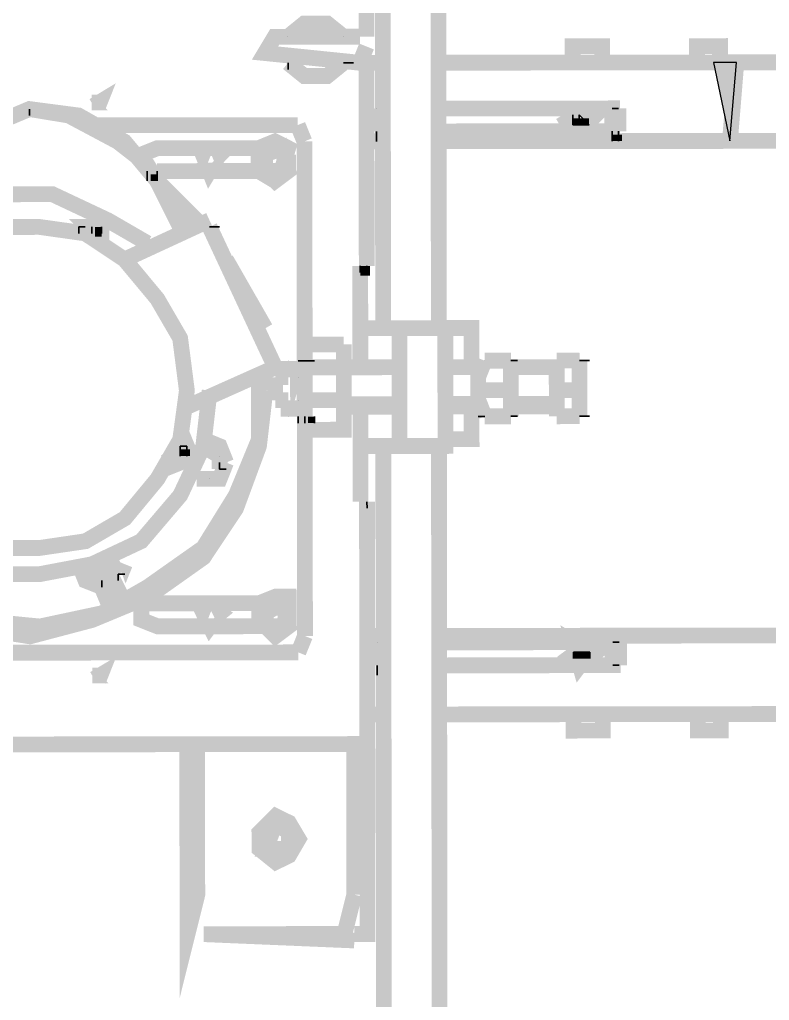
# Model space of a CAD drawing. Header units: feet. Extents: x -99009 to 3252343, y -11094690 to 9035152.
# Drawn here: x 2489543.1 to 2489858.3, y -1977747.6 to -1977335.6 of the extents above; entities that cross this region are included whole.
import ezdxf

# ---------------------------------------------------------------- set-up
doc = ezdxf.new("R2010")
doc.units = ezdxf.units.FT
doc.layers.add('1', color=1, linetype='Continuous')

# ---------------------------------------------------------------- blocks, each defined once
blk = doc.blocks.new('GRINDING MASTER')
at = {"linetype": 'ByBlock', "lineweight": -2, "transparency": 33554684}
for points in [[(1541826.81, -41143.1), (1541819.94, -41110.1), (1541830.94, -41110.1), (1541826.81, -41143.1)], [(1541760.74, -41136.23), (1541760.74, -41133.5), (1541764.88, -41133.5), (1541764.88, -41136.23), (1541760.74, -41136.23)], [(1541764.88, -41136.23), (1541764.88, -41133.5), (1541767.61, -41136.23), (1541764.88, -41136.23)], [(1541767.61, -41136.23), (1541764.88, -41133.5), (1541767.61, -41133.5), (1541767.61, -41136.23)], [(1541777.28, -41143.1), (1541777.28, -41140.37), (1541781.41, -41140.37), (1541781.41, -41143.1), (1541777.28, -41143.1)], [(1541583.29, -41159.63), (1541583.29, -41156.9), (1541586.02, -41156.9), (1541586.02, -41159.63), (1541583.29, -41159.63)], [(1541559.89, -41183.03), (1541559.89, -41178.9), (1541562.62, -41178.9), (1541562.62, -41183.03), (1541559.89, -41183.03)], [(1541671.35, -41199.57), (1541671.35, -41195.44), (1541675.49, -41195.44), (1541675.49, -41199.57), (1541671.35, -41199.57)], [(1541649.28, -41261.42), (1541649.28, -41258.69), (1541652.09, -41258.69), (1541652.09, -41261.42), (1541649.28, -41261.42)], [(1541595.61, -41275.23), (1541595.61, -41272.42), (1541599.75, -41272.42), (1541599.75, -41275.23), (1541595.61, -41275.23)], [(1541760.74, -41360.48), (1541760.74, -41357.75), (1541764.88, -41357.75), (1541764.88, -41360.48), (1541760.74, -41360.48)], [(1541764.88, -41360.48), (1541764.88, -41357.75), (1541767.61, -41357.75), (1541767.61, -41360.48), (1541764.88, -41360.48)]]:
    blk.add_hatch(color=256, dxfattribs=at).paths.add_polyline_path(points)
for points, const_width in [([(1541680.95, -41221.57), (1541680.95, -40653.33)], 6.63), ([(1541704.35, -41221.57), (1541704.35, -40657.47)], 6.63), ([(1541674.08, -41063.3), (1541674.08, -41099.11)], 6.63), ([(1541664.41, -41099.11), (1541657.55, -41093.57), (1541647.95, -41093.57), (1541641.09, -41099.11)], 6.63), ([(1541671.35, -41099.11), (1541635.55, -41099.11), (1541631.42, -41105.97), (1541671.35, -41110.1)], 6.63), ([(1541671.35, -41110.1), (1541674.08, -41103.24)], 6.63), ([(1541773.14, -41110.1), (1541773.14, -41103.24), (1541760.74, -41103.24), (1541760.74, -41110.1)], 6.63), ([(1541822.67, -41110.1), (1541822.67, -41103.24), (1541813, -41103.24), (1541813, -41110.1)], 6.63), ([(1541641.09, -41110.1), (1541647.95, -41115.64), (1541657.55, -41115.64), (1541664.41, -41110.1)], 6.63), ([(1541674.08, -41110.1), (1541680.95, -41110.1)], 6.63), ([(1541674.08, -41110.1), (1541674.08, -41195.44)], 6.63), ([(1541704.35, -41110.1), (1541852.94, -41110.1)], 6.63), ([(1541826.81, -41143.1), (1541829.54, -41110.1), (1541819.94, -41110.1)], 6.63), ([(1541562.62, -41129.37), (1541565.35, -41122.51), (1541558.49, -41126.64)], 3.28), ([(1541565.35, -41126.64), (1541558.49, -41126.64), (1541565.35, -41126.64)], 6.63), ([(1541447.02, -41165.17), (1541532.36, -41129.37), (1541553.03, -41132.1), (1541572.29, -41143.1), (1541586.02, -41159.63), (1541595.61, -41178.9)], 6.63), ([(1541591.56, -41169.23), (1541581.89, -41152.77), (1541569.48, -41143.1), (1541548.89, -41132.1), (1541532.36, -41129.37)], 6.63), ([(1541591.56, -41169.23), (1541581.89, -41152.77), (1541569.48, -41143.1), (1541548.89, -41132.1), (1541532.36, -41129.37)], 6.63), ([(1541680.95, -41129.37), (1541678.22, -41138.96)], 6.63), ([(1541678.22, -41138.96), (1541678.22, -41129.37)], 6.63), ([(1541704.35, -41129.37), (1541777.28, -41129.37)], 6.63), ([(1541760.74, -41129.37), (1541704.35, -41129.37)], 6.63), ([(1541763.47, -41129.37), (1541770.41, -41132.1), (1541763.47, -41138.96)], 6.63), ([(1541763.47, -41138.96), (1541777.28, -41138.96), (1541777.28, -41129.37), (1541763.47, -41129.37)], 6.63), ([(1541780.01, -41129.37), (1541780.01, -41138.96)], 6.63), ([(1541760.74, -41138.96), (1541756.61, -41132.1)], 6.63), ([(1541767.61, -41132.1), (1541763.47, -41138.96), (1541760.74, -41132.1), (1541767.61, -41132.1)], 6.63), ([(1541558.49, -41136.23), (1541645.15, -41136.23)], 6.63), ([(1541647.95, -41143.1), (1541645.15, -41136.23)], 6.63), ([(1541777.28, -41138.96), (1541704.35, -41138.96)], 6.63), ([(1541704.35, -41138.96), (1541760.74, -41138.96)], 6.63), ([(1541641.09, -41148.64), (1541641.09, -41155.5), (1541635.55, -41159.63), (1541628.69, -41155.5), (1541628.69, -41145.91), (1541635.55, -41143.1), (1541641.09, -41145.91)], 6.63), ([(1541638.28, -41155.5), (1541631.42, -41155.5), (1541631.42, -41148.64), (1541638.28, -41145.91), (1541641.09, -41155.5), (1541635.55, -41159.63), (1541628.69, -41152.77), (1541628.69, -41145.91), (1541635.55, -41143.1), (1541641.09, -41145.91), (1541638.28, -41155.5)], 6.63), ([(1541647.95, -41143.1), (1541647.95, -41228.43)], 6.63), ([(1541674.08, -41143.1), (1541680.95, -41143.1)], 6.63), ([(1541704.35, -41143.1), (1541909.33, -41143.1)], 6.63), ([(1541628.69, -41145.91), (1541586.02, -41145.91), (1541579.16, -41148.64)], 6.63), ([(1541608.02, -41155.5), (1541614.88, -41148.64), (1541608.02, -41145.91), (1541605.29, -41152.77)], 3.28), ([(1541612.15, -41148.64), (1541608.02, -41155.5), (1541605.29, -41148.64), (1541612.15, -41148.64)], 6.63), ([(1541586.02, -41155.5), (1541628.69, -41155.5)], 6.63), ([(1541586.02, -41159.63), (1541605.29, -41178.9)], 6.63), ([(1541608.02, -41247.7), (1541605.29, -41271.1), (1541595.61, -41291.69), (1541579.16, -41310.95), (1541558.49, -41320.63), (1541536.49, -41324.76), (1541515.82, -41324.76), (1541492.5, -41317.82), (1541473.23, -41304.09), (1541459.43, -41287.55), (1541453.97, -41264.23), (1541449.83, -41244.97), (1541453.97, -41221.57), (1541463.56, -41202.3), (1541480.1, -41181.63), (1541499.36, -41172.04), (1541519.95, -41165.17), (1541542.03, -41165.17), (1541565.35, -41176.17), (1541581.89, -41185.76)], 6.63), ([(1541605.29, -41178.9), (1541588.75, -41165.17)], 6.63), ([(1541608.02, -41176.17), (1541572.29, -41192.63)], 6.63), ([(1541598.42, -41247.7), (1541595.61, -41268.29), (1541586.02, -41284.82), (1541572.29, -41301.36), (1541555.76, -41310.95), (1541536.49, -41313.76), (1541513.09, -41313.76), (1541496.55, -41308.22), (1541480.1, -41294.5), (1541466.29, -41277.96), (1541459.43, -41254.56), (1541459.43, -41235.29), (1541466.29, -41214.7), (1541480.1, -41198.17), (1541496.55, -41185.76), (1541513.09, -41178.9), (1541536.49, -41178.9), (1541555.76, -41181.63), (1541572.29, -41192.63), (1541586.02, -41209.16), (1541595.61, -41225.7), (1541598.42, -41247.7)], 6.63), ([(1541548.89, -41178.9), (1541555.76, -41178.9), (1541562.62, -41178.9), (1541562.62, -41185.76), (1541562.62, -41178.9), (1541555.76, -41178.9), (1541548.89, -41178.9)], 6.63), ([(1541553.03, -41178.9), (1541558.49, -41178.9), (1541562.62, -41185.76)], 6.63), ([(1541608.02, -41178.9), (1541635.55, -41238.02), (1541598.42, -41254.56)], 6.63), ([(1541614.88, -41192.63), (1541631.42, -41221.57)], 6.63), ([(1541671.35, -41195.44), (1541671.35, -41238.02)], 6.63), ([(1541707.08, -41221.57), (1541687.81, -41221.57), (1541671.35, -41221.57)], 6.63), ([(1541707.08, -41221.57), (1541707.08, -41271.1), (1541687.81, -41271.1), (1541671.35, -41271.1)], 6.63), ([(1541687.81, -41221.57), (1541687.81, -41271.1)], 6.63), ([(1541707.08, -41221.57), (1541718.08, -41221.57), (1541718.08, -41238.02)], 6.63), ([(1541631.42, -41247.7), (1541628.69, -41271.1), (1541619.01, -41297.23), (1541605.29, -41317.82), (1541581.89, -41334.35), (1541558.49, -41344.03), (1541532.36, -41350.89), (1541506.23, -41346.76), (1541480.1, -41337.08), (1541459.43, -41320.63), (1541442.97, -41301.36), (1541430.57, -41277.96), (1541426.43, -41251.83), (1541430.57, -41225.7)], 6.63), ([(1541664.41, -41228.43), (1541664.41, -41238.02), (1541647.95, -41238.02), (1541647.95, -41251.83), (1541664.41, -41251.83), (1541664.41, -41264.23), (1541647.95, -41264.23)], 6.63), ([(1541647.95, -41238.02), (1541647.95, -41228.43)], 6.63), ([(1541647.95, -41228.43), (1541664.41, -41228.43)], 6.63), ([(1541641.09, -41235.29), (1541641.09, -41242.16)], 6.63), ([(1541645.15, -41242.16), (1541645.15, -41235.29)], 6.63), ([(1541645.15, -41258.69), (1541645.15, -41235.29), (1541645.15, -41258.69)], 6.63), ([(1541647.95, -41235.29), (1541647.95, -41258.69)], 6.63), ([(1541687.81, -41238.02), (1541664.41, -41238.02)], 6.63), ([(1541664.41, -41238.02), (1541664.41, -41251.83)], 6.63), ([(1541720.88, -41238.02), (1541707.08, -41238.02)], 6.63), ([(1541720.88, -41242.16), (1541720.88, -41235.29)], 6.63), ([(1541723.61, -41258.69), (1541720.88, -41251.83), (1541720.88, -41242.16), (1541723.61, -41235.29)], 6.63), ([(1541734.61, -41235.29), (1541723.61, -41235.29)], 6.63), ([(1541734.61, -41235.29), (1541734.61, -41242.16), (1541734.61, -41247.7)], 6.63), ([(1541734.61, -41258.69), (1541734.61, -41251.83), (1541734.61, -41242.16), (1541734.61, -41235.29)], 6.63), ([(1541753.88, -41238.02), (1541734.61, -41238.02)], 6.63), ([(1541753.88, -41258.69), (1541753.88, -41247.7), (1541753.88, -41235.29)], 6.63), ([(1541753.88, -41235.29), (1541763.47, -41235.29)], 6.63), ([(1541763.47, -41235.29), (1541763.47, -41242.16), (1541763.47, -41251.83), (1541763.47, -41258.69)], 6.63), ([(1541763.47, -41258.69), (1541763.47, -41251.83), (1541763.47, -41242.16), (1541763.47, -41235.29)], 6.63), ([(1541430.57, -41251.83), (1541433.3, -41277.96), (1541447.02, -41301.36), (1541463.56, -41320.63), (1541486.96, -41337.08), (1541508.96, -41344.03), (1541536.49, -41346.76), (1541562.62, -41341.22), (1541581.89, -41330.22), (1541605.29, -41313.76), (1541619.01, -41291.69), (1541628.69, -41268.29), (1541628.69, -41242.16)], 6.63), ([(1541631.42, -41242.16), (1541631.42, -41247.7)], 6.63), ([(1541635.55, -41251.83), (1541635.55, -41242.16)], 6.63), ([(1541641.09, -41242.16), (1541635.55, -41242.16)], 6.63), ([(1541664.41, -41238.02), (1541687.81, -41238.02)], 3.28), ([(1541707.08, -41238.02), (1541720.88, -41238.02)], 3.28), ([(1541720.88, -41258.69), (1541720.88, -41251.83), (1541720.88, -41242.16)], 6.63), ([(1541734.61, -41238.02), (1541753.88, -41238.02)], 3.28), ([(1541734.61, -41247.7), (1541723.61, -41247.7)], 6.63), ([(1541734.61, -41247.7), (1541734.61, -41258.69)], 6.63), ([(1541753.88, -41247.7), (1541763.47, -41247.7)], 6.63), ([(1541635.55, -41251.83), (1541641.09, -41251.83)], 6.63), ([(1541641.09, -41251.83), (1541641.09, -41258.69)], 6.63), ([(1541645.15, -41258.69), (1541645.15, -41251.83)], 6.63), ([(1541647.95, -41264.23), (1541647.95, -41251.83)], 6.63), ([(1541664.41, -41254.56), (1541687.81, -41254.56)], 6.63), ([(1541664.41, -41251.83), (1541687.81, -41251.83)], 3.28), ([(1541671.35, -41254.56), (1541671.35, -41294.5)], 6.63), ([(1541718.08, -41254.56), (1541718.08, -41268.29), (1541707.08, -41268.29)], 6.63), ([(1541707.08, -41254.56), (1541720.88, -41254.56)], 6.63), ([(1541707.08, -41251.83), (1541720.88, -41251.83)], 3.28), ([(1541734.61, -41254.56), (1541753.88, -41254.56)], 6.63), ([(1541734.61, -41251.83), (1541753.88, -41251.83)], 3.28), ([(1541734.61, -41258.69), (1541723.61, -41258.69)], 6.63), ([(1541753.88, -41258.69), (1541763.47, -41258.69)], 6.63), ([(1541598.42, -41271.1), (1541595.61, -41264.23), (1541598.42, -41271.1), (1541595.61, -41277.96), (1541588.75, -41280.69), (1541595.61, -41277.96), (1541598.42, -41271.1)], 6.63), ([(1541647.95, -41264.23), (1541647.95, -41350.89)], 6.63), ([(1541595.61, -41268.29), (1541595.61, -41275.23), (1541588.75, -41277.96)], 6.63), ([(1541614.88, -41277.96), (1541612.15, -41271.1), (1541605.29, -41268.29)], 6.63), ([(1541605.29, -41268.29), (1541612.15, -41271.1), (1541614.88, -41277.96)], 6.63), ([(1541612.15, -41275.23), (1541605.29, -41271.1)], 6.63), ([(1541605.29, -41271.1), (1541612.15, -41275.23)], 6.63), ([(1541680.95, -41627.4), (1541680.95, -41271.1)], 6.63), ([(1541704.35, -41627.4), (1541704.35, -41271.1)], 6.63), ([(1541612.15, -41275.23), (1541612.15, -41280.69)], 6.63), ([(1541602.56, -41284.82), (1541612.15, -41284.82), (1541614.88, -41277.96), (1541612.15, -41284.82), (1541605.29, -41284.82)], 6.63), ([(1541602.56, -41284.82), (1541608.02, -41284.82)], 6.63), ([(1541674.08, -41294.5), (1541674.08, -41396.29)], 6.63), ([(1541555.76, -41327.49), (1541553.03, -41320.63)], 6.63), ([(1541553.03, -41320.63), (1541555.76, -41327.49), (1541562.62, -41330.22)], 6.63), ([(1541562.62, -41330.22), (1541555.76, -41327.49), (1541553.03, -41320.63)], 6.63), ([(1541555.76, -41320.63), (1541558.49, -41327.49)], 6.63), ([(1541558.49, -41320.63), (1541565.35, -41337.08)], 6.63), ([(1541562.62, -41317.82), (1541572.29, -41337.08)], 6.63), ([(1541569.48, -41324.76), (1541565.35, -41317.82)], 6.63), ([(1541565.35, -41317.82), (1541569.48, -41324.76)], 6.63), ([(1541569.48, -41327.49), (1541572.29, -41320.63), (1541569.48, -41327.49)], 6.63), ([(1541565.35, -41337.08), (1541572.29, -41337.08)], 6.63), ([(1541628.69, -41346.76), (1541586.02, -41346.76), (1541579.16, -41344.03), (1541579.16, -41337.08), (1541586.02, -41337.08), (1541628.69, -41337.08)], 6.63), ([(1541641.09, -41341.22), (1541641.09, -41346.76), (1541635.55, -41350.89), (1541628.69, -41344.03), (1541628.69, -41337.08), (1541635.55, -41334.35), (1541641.09, -41334.35), (1541641.09, -41341.22)], 6.63), ([(1541638.28, -41346.76), (1541631.42, -41346.76), (1541631.42, -41341.22), (1541638.28, -41337.08), (1541641.09, -41346.76), (1541635.55, -41350.89), (1541628.69, -41344.03), (1541628.69, -41337.08), (1541635.55, -41334.35), (1541641.09, -41334.35), (1541641.09, -41341.22), (1541638.28, -41346.76)], 6.63), ([(1541612.15, -41341.22), (1541608.02, -41346.76), (1541605.29, -41341.22), (1541612.15, -41341.22)], 6.63), ([(1541608.02, -41346.76), (1541614.88, -41341.22), (1541608.02, -41337.08), (1541605.29, -41344.03)], 3.28), ([(1541767.61, -41357.75), (1541763.47, -41363.29), (1541760.74, -41353.62), (1541767.61, -41357.75)], 6.63), ([(1541645.15, -41357.75), (1541647.95, -41350.89)], 6.63), ([(1541674.08, -41350.89), (1541680.95, -41350.89)], 6.63), ([(1541680.95, -41353.62), (1541678.22, -41363.29)], 6.63), ([(1541678.22, -41363.29), (1541678.22, -41353.62)], 6.63), ([(1541704.35, -41350.89), (1541909.33, -41350.89)], 6.63), ([(1541704.35, -41353.62), (1541777.28, -41353.62)], 6.63), ([(1541760.74, -41353.62), (1541704.35, -41353.62)], 6.63), ([(1541763.47, -41353.62), (1541770.41, -41357.75), (1541763.47, -41363.29)], 6.63), ([(1541763.47, -41363.29), (1541777.28, -41363.29), (1541777.28, -41353.62), (1541763.47, -41353.62)], 6.63), ([(1541780.01, -41353.62), (1541780.01, -41363.29)], 6.63), ([(1541645.15, -41357.75), (1541414.03, -41357.75)], 6.63), ([(1541760.74, -41363.29), (1541756.61, -41357.75)], 6.63), ([(1541562.62, -41370.16), (1541565.35, -41363.29), (1541558.49, -41367.35)], 3.28), ([(1541777.28, -41363.29), (1541704.35, -41363.29)], 6.63), ([(1541704.35, -41363.29), (1541760.74, -41363.29)], 6.63), ([(1541565.35, -41367.35), (1541558.49, -41367.35), (1541565.35, -41367.35)], 6.63), ([(1541674.08, -41383.88), (1541680.95, -41383.88)], 6.63), ([(1541704.35, -41383.88), (1541852.94, -41383.88)], 6.63), ([(1541760.74, -41383.88), (1541760.74, -41390.75), (1541773.14, -41390.75), (1541773.14, -41383.88)], 6.63), ([(1541813, -41383.88), (1541813, -41390.75), (1541822.67, -41390.75), (1541822.67, -41383.88)], 6.63), ([(1541674.08, -41396.29), (1541371.36, -41396.29)], 6.63), ([(1541598.42, -41459.55), (1541598.42, -41476.08), (1541602.56, -41459.55), (1541602.56, -41396.29)], 6.63), ([(1541598.42, -41459.55), (1541598.42, -41396.29)], 6.63), ([(1541668.55, -41396.29), (1541668.55, -41459.55)], 6.63), ([(1541674.08, -41396.29), (1541674.08, -41459.55)], 6.63), ([(1541645.15, -41436.15), (1541641.09, -41443.09), (1541635.55, -41445.82), (1541628.69, -41440.28), (1541628.69, -41433.42), (1541635.55, -41426.55), (1541641.09, -41429.28), (1541645.15, -41436.15)], 6.63), ([(1541631.42, -41440.28), (1541641.09, -41440.28), (1541641.09, -41433.42), (1541635.55, -41429.28), (1541631.42, -41440.28)], 6.63), ([(1541664.41, -41476.08), (1541668.55, -41459.55)], 6.63), ([(1541674.08, -41459.55), (1541674.08, -41476.08), (1541668.55, -41476.08)], 6.63), ([(1541605.29, -41476.08), (1541668.55, -41478.81)], 6.63), ([(1541605.29, -41476.08), (1541664.41, -41476.08)], 6.63)]:
    blk.add_lwpolyline(points, dxfattribs=dict(at, const_width=const_width))
for points in [[(1541641.09, -41099.11), (1541641.09, -41099.11)], [(1541641.09, -41099.11), (1541641.09, -41099.11)], [(1541641.09, -41099.11), (1541641.09, -41099.11)], [(1541641.09, -41099.11), (1541641.09, -41099.11)], [(1541664.41, -41099.11), (1541664.41, -41099.11)], [(1541664.41, -41099.11), (1541664.41, -41099.11)], [(1541664.41, -41099.11), (1541664.41, -41099.11)], [(1541664.41, -41099.11), (1541664.41, -41099.11)], [(1541641.09, -41110.1), (1541641.09, -41112.83)], [(1541641.09, -41112.83), (1541641.09, -41110.1)], [(1541641.09, -41112.83), (1541641.09, -41110.1)], [(1541641.09, -41110.1), (1541641.09, -41112.83)], [(1541664.41, -41110.1), (1541668.55, -41110.1)], [(1541668.55, -41110.1), (1541664.41, -41110.1)], [(1541668.55, -41110.1), (1541664.41, -41110.1)], [(1541664.41, -41110.1), (1541668.55, -41110.1)], [(1541819.94, -41110.1), (1541826.81, -41143.1)], [(1541829.54, -41110.1), (1541819.94, -41110.1)], [(1541826.81, -41143.1), (1541829.54, -41110.1)], [(1541532.36, -41129.37), (1541532.36, -41132.1)], [(1541532.36, -41132.1), (1541532.36, -41129.37)], [(1541532.36, -41132.1), (1541532.36, -41129.37)], [(1541532.36, -41129.37), (1541532.36, -41132.1)], [(1541532.36, -41129.37), (1541532.36, -41132.1)], [(1541532.36, -41132.1), (1541532.36, -41129.37)], [(1541532.36, -41132.1), (1541532.36, -41129.37)], [(1541532.36, -41129.37), (1541532.36, -41132.1)], [(1541678.22, -41129.37), (1541678.22, -41129.37)], [(1541678.22, -41129.37), (1541678.22, -41129.37)], [(1541678.22, -41129.37), (1541678.22, -41129.37)], [(1541678.22, -41129.37), (1541678.22, -41129.37)], [(1541678.22, -41129.37), (1541678.22, -41129.37)], [(1541678.22, -41129.37), (1541678.22, -41129.37)], [(1541678.22, -41129.37), (1541678.22, -41129.37)], [(1541678.22, -41129.37), (1541678.22, -41129.37)], [(1541678.22, -41129.37), (1541678.22, -41129.37)], [(1541678.22, -41129.37), (1541678.22, -41129.37)], [(1541678.22, -41129.37), (1541678.22, -41129.37)], [(1541678.22, -41129.37), (1541678.22, -41129.37)], [(1541760.74, -41132.1), (1541760.74, -41136.23)], [(1541760.74, -41136.23), (1541760.74, -41132.1)], [(1541767.61, -41136.23), (1541763.47, -41132.1)], [(1541763.47, -41132.1), (1541767.61, -41136.23)], [(1541763.47, -41132.1), (1541767.61, -41136.23)], [(1541767.61, -41136.23), (1541763.47, -41132.1)], [(1541763.47, -41132.1), (1541763.47, -41132.1)], [(1541763.47, -41132.1), (1541763.47, -41132.1)], [(1541763.47, -41132.1), (1541763.47, -41132.1)], [(1541763.47, -41132.1), (1541763.47, -41132.1)], [(1541763.47, -41132.1), (1541763.47, -41136.23)], [(1541763.47, -41136.23), (1541763.47, -41132.1)], [(1541777.28, -41129.37), (1541780.01, -41129.37)], [(1541780.01, -41129.37), (1541777.28, -41129.37)], [(1541780.01, -41129.37), (1541777.28, -41129.37)], [(1541777.28, -41129.37), (1541780.01, -41129.37)], [(1541777.28, -41129.37), (1541780.01, -41129.37)], [(1541780.01, -41129.37), (1541777.28, -41129.37)], [(1541777.28, -41129.37), (1541780.01, -41129.37)], [(1541780.01, -41129.37), (1541777.28, -41129.37)], [(1541780.01, -41129.37), (1541777.28, -41129.37)], [(1541777.28, -41129.37), (1541780.01, -41129.37)], [(1541780.01, -41129.37), (1541780.01, -41129.37)], [(1541780.01, -41129.37), (1541780.01, -41129.37)], [(1541760.74, -41136.23), (1541763.47, -41136.23)], [(1541763.47, -41136.23), (1541760.74, -41136.23)], [(1541763.47, -41136.23), (1541763.47, -41136.23)], [(1541763.47, -41136.23), (1541763.47, -41136.23)], [(1541763.47, -41136.23), (1541763.47, -41136.23)], [(1541763.47, -41136.23), (1541763.47, -41136.23)], [(1541763.47, -41136.23), (1541767.61, -41136.23)], [(1541767.61, -41136.23), (1541763.47, -41136.23)], [(1541767.61, -41136.23), (1541763.47, -41136.23)], [(1541763.47, -41136.23), (1541767.61, -41136.23)], [(1541763.47, -41136.23), (1541763.47, -41136.23)], [(1541763.47, -41136.23), (1541763.47, -41136.23)], [(1541678.22, -41138.96), (1541678.22, -41143.1)], [(1541678.22, -41143.1), (1541678.22, -41138.96)], [(1541678.22, -41143.1), (1541678.22, -41138.96)], [(1541678.22, -41138.96), (1541678.22, -41143.1)], [(1541678.22, -41138.96), (1541678.22, -41143.1)], [(1541678.22, -41143.1), (1541678.22, -41138.96)], [(1541678.22, -41138.96), (1541678.22, -41143.1)], [(1541678.22, -41143.1), (1541678.22, -41138.96)], [(1541678.22, -41143.1), (1541678.22, -41138.96)], [(1541678.22, -41138.96), (1541678.22, -41143.1)], [(1541777.28, -41138.96), (1541777.28, -41143.1)], [(1541777.28, -41143.1), (1541777.28, -41138.96)], [(1541780.01, -41138.96), (1541780.01, -41143.1)], [(1541780.01, -41143.1), (1541780.01, -41138.96)], [(1541780.01, -41138.96), (1541780.01, -41143.1)], [(1541780.01, -41143.1), (1541780.01, -41138.96)], [(1541780.01, -41143.1), (1541780.01, -41138.96)], [(1541780.01, -41138.96), (1541780.01, -41143.1)], [(1541780.01, -41138.96), (1541780.01, -41143.1)], [(1541780.01, -41143.1), (1541780.01, -41138.96)], [(1541780.01, -41143.1), (1541780.01, -41138.96)], [(1541780.01, -41138.96), (1541780.01, -41143.1)], [(1541678.22, -41143.1), (1541678.22, -41143.1)], [(1541678.22, -41143.1), (1541678.22, -41143.1)], [(1541581.89, -41155.5), (1541581.89, -41159.63)], [(1541581.89, -41159.63), (1541581.89, -41155.5)], [(1541586.02, -41155.5), (1541586.02, -41159.63)], [(1541586.02, -41159.63), (1541586.02, -41155.5)], [(1541553.03, -41178.9), (1541553.03, -41181.63)], [(1541553.03, -41181.63), (1541553.03, -41178.9)], [(1541553.03, -41181.63), (1541553.03, -41178.9)], [(1541553.03, -41178.9), (1541553.03, -41181.63)], [(1541553.03, -41178.9), (1541555.76, -41178.9)], [(1541555.76, -41178.9), (1541553.03, -41178.9)], [(1541555.76, -41178.9), (1541553.03, -41178.9)], [(1541553.03, -41178.9), (1541555.76, -41178.9)], [(1541555.76, -41178.9), (1541555.76, -41178.9)], [(1541555.76, -41178.9), (1541555.76, -41178.9)], [(1541555.76, -41178.9), (1541555.76, -41178.9)], [(1541555.76, -41178.9), (1541555.76, -41178.9)], [(1541558.49, -41178.9), (1541558.49, -41181.63)], [(1541558.49, -41181.63), (1541558.49, -41178.9)], [(1541562.62, -41178.9), (1541562.62, -41181.63)], [(1541562.62, -41181.63), (1541562.62, -41178.9)], [(1541608.02, -41178.9), (1541612.15, -41178.9)], [(1541612.15, -41178.9), (1541608.02, -41178.9)], [(1541612.15, -41178.9), (1541608.02, -41178.9)], [(1541608.02, -41178.9), (1541612.15, -41178.9)], [(1541671.35, -41195.44), (1541671.35, -41198.17)], [(1541671.35, -41198.17), (1541671.35, -41195.44)], [(1541674.08, -41195.44), (1541674.08, -41198.17)], [(1541674.08, -41198.17), (1541674.08, -41195.44)], [(1541641.09, -41235.29), (1541641.09, -41235.29)], [(1541641.09, -41235.29), (1541641.09, -41235.29)], [(1541641.09, -41235.29), (1541641.09, -41235.29)], [(1541641.09, -41235.29), (1541641.09, -41235.29)], [(1541645.15, -41235.29), (1541645.15, -41235.29)], [(1541645.15, -41235.29), (1541645.15, -41235.29)], [(1541645.15, -41235.29), (1541645.15, -41235.29)], [(1541645.15, -41235.29), (1541645.15, -41235.29)], [(1541645.15, -41235.29), (1541647.95, -41235.29)], [(1541647.95, -41235.29), (1541645.15, -41235.29)], [(1541647.95, -41235.29), (1541645.15, -41235.29)], [(1541645.15, -41235.29), (1541647.95, -41235.29)], [(1541647.95, -41235.29), (1541652.09, -41235.29)], [(1541652.09, -41235.29), (1541647.95, -41235.29)], [(1541652.09, -41235.29), (1541647.95, -41235.29)], [(1541647.95, -41235.29), (1541652.09, -41235.29)], [(1541723.61, -41235.29), (1541723.61, -41235.29)], [(1541723.61, -41235.29), (1541723.61, -41235.29)], [(1541723.61, -41235.29), (1541723.61, -41235.29)], [(1541723.61, -41235.29), (1541723.61, -41235.29)], [(1541734.61, -41235.29), (1541737.34, -41235.29)], [(1541737.34, -41235.29), (1541734.61, -41235.29)], [(1541737.34, -41235.29), (1541734.61, -41235.29)], [(1541734.61, -41235.29), (1541737.34, -41235.29)], [(1541763.47, -41235.29), (1541767.61, -41235.29)], [(1541767.61, -41235.29), (1541763.47, -41235.29)], [(1541767.61, -41235.29), (1541763.47, -41235.29)], [(1541763.47, -41235.29), (1541767.61, -41235.29)], [(1541645.15, -41242.16), (1541645.15, -41242.16)], [(1541645.15, -41242.16), (1541645.15, -41242.16)], [(1541645.15, -41242.16), (1541645.15, -41242.16)], [(1541645.15, -41242.16), (1541645.15, -41242.16)], [(1541645.15, -41251.83), (1541645.15, -41251.83)], [(1541645.15, -41251.83), (1541645.15, -41251.83)], [(1541645.15, -41251.83), (1541645.15, -41251.83)], [(1541645.15, -41251.83), (1541645.15, -41251.83)], [(1541641.09, -41258.69), (1541641.09, -41258.69)], [(1541641.09, -41258.69), (1541641.09, -41258.69)], [(1541641.09, -41258.69), (1541641.09, -41258.69)], [(1541641.09, -41258.69), (1541641.09, -41258.69)], [(1541645.15, -41258.69), (1541645.15, -41261.42)], [(1541645.15, -41261.42), (1541645.15, -41258.69)], [(1541645.15, -41261.42), (1541645.15, -41258.69)], [(1541645.15, -41258.69), (1541645.15, -41261.42)], [(1541645.15, -41258.69), (1541645.15, -41258.69)], [(1541645.15, -41258.69), (1541645.15, -41258.69)], [(1541645.15, -41258.69), (1541645.15, -41258.69)], [(1541645.15, -41258.69), (1541645.15, -41258.69)], [(1541647.95, -41258.69), (1541647.95, -41261.42)], [(1541647.95, -41261.42), (1541647.95, -41258.69)], [(1541652.09, -41258.69), (1541652.09, -41261.42)], [(1541652.09, -41261.42), (1541652.09, -41258.69)], [(1541720.88, -41258.69), (1541723.61, -41258.69)], [(1541723.61, -41258.69), (1541720.88, -41258.69)], [(1541723.61, -41258.69), (1541720.88, -41258.69)], [(1541720.88, -41258.69), (1541723.61, -41258.69)], [(1541734.61, -41258.69), (1541737.34, -41258.69)], [(1541737.34, -41258.69), (1541734.61, -41258.69)], [(1541737.34, -41258.69), (1541734.61, -41258.69)], [(1541734.61, -41258.69), (1541737.34, -41258.69)], [(1541763.47, -41258.69), (1541767.61, -41258.69)], [(1541767.61, -41258.69), (1541763.47, -41258.69)], [(1541767.61, -41258.69), (1541763.47, -41258.69)], [(1541763.47, -41258.69), (1541767.61, -41258.69)], [(1541595.61, -41271.1), (1541595.61, -41275.23)], [(1541595.61, -41275.23), (1541595.61, -41271.1)], [(1541595.61, -41271.1), (1541598.42, -41271.1)], [(1541598.42, -41271.1), (1541595.61, -41271.1)], [(1541598.42, -41271.1), (1541595.61, -41271.1)], [(1541595.61, -41271.1), (1541598.42, -41271.1)], [(1541598.42, -41271.1), (1541598.42, -41275.23)], [(1541598.42, -41275.23), (1541598.42, -41271.1)], [(1541598.42, -41271.1), (1541598.42, -41271.1)], [(1541598.42, -41271.1), (1541598.42, -41271.1)], [(1541598.42, -41271.1), (1541598.42, -41271.1)], [(1541598.42, -41271.1), (1541598.42, -41271.1)], [(1541612.15, -41275.23), (1541612.15, -41275.23)], [(1541612.15, -41275.23), (1541612.15, -41275.23)], [(1541612.15, -41275.23), (1541612.15, -41275.23)], [(1541612.15, -41275.23), (1541612.15, -41275.23)], [(1541612.15, -41277.96), (1541612.15, -41280.69)], [(1541612.15, -41280.69), (1541612.15, -41277.96)], [(1541612.15, -41280.69), (1541612.15, -41277.96)], [(1541612.15, -41277.96), (1541612.15, -41280.69)], [(1541612.15, -41280.69), (1541614.88, -41280.69)], [(1541614.88, -41280.69), (1541612.15, -41280.69)], [(1541614.88, -41280.69), (1541612.15, -41280.69)], [(1541612.15, -41280.69), (1541614.88, -41280.69)], [(1541608.02, -41284.82), (1541608.02, -41284.82)], [(1541608.02, -41284.82), (1541608.02, -41284.82)], [(1541608.02, -41284.82), (1541608.02, -41284.82)], [(1541608.02, -41284.82), (1541608.02, -41284.82)], [(1541674.08, -41294.5), (1541674.08, -41297.23)], [(1541674.08, -41297.23), (1541674.08, -41294.5)], [(1541674.08, -41297.23), (1541674.08, -41294.5)], [(1541674.08, -41294.5), (1541674.08, -41297.23)], [(1541569.48, -41324.76), (1541569.48, -41327.49)], [(1541569.48, -41327.49), (1541569.48, -41324.76)], [(1541569.48, -41327.49), (1541569.48, -41324.76)], [(1541569.48, -41324.76), (1541569.48, -41327.49)], [(1541569.48, -41324.76), (1541572.29, -41324.76)], [(1541572.29, -41324.76), (1541569.48, -41324.76)], [(1541572.29, -41324.76), (1541569.48, -41324.76)], [(1541569.48, -41324.76), (1541572.29, -41324.76)], [(1541562.62, -41327.49), (1541562.62, -41330.22)], [(1541562.62, -41330.22), (1541562.62, -41327.49)], [(1541562.62, -41330.22), (1541562.62, -41327.49)], [(1541562.62, -41327.49), (1541562.62, -41330.22)], [(1541678.22, -41353.62), (1541678.22, -41353.62)], [(1541678.22, -41353.62), (1541678.22, -41353.62)], [(1541678.22, -41353.62), (1541678.22, -41353.62)], [(1541678.22, -41353.62), (1541678.22, -41353.62)], [(1541678.22, -41353.62), (1541678.22, -41353.62)], [(1541678.22, -41353.62), (1541678.22, -41353.62)], [(1541678.22, -41353.62), (1541678.22, -41353.62)], [(1541678.22, -41353.62), (1541678.22, -41353.62)], [(1541678.22, -41353.62), (1541678.22, -41353.62)], [(1541678.22, -41353.62), (1541678.22, -41353.62)], [(1541678.22, -41353.62), (1541678.22, -41353.62)], [(1541678.22, -41353.62), (1541678.22, -41353.62)], [(1541777.28, -41353.62), (1541780.01, -41353.62)], [(1541780.01, -41353.62), (1541777.28, -41353.62)], [(1541780.01, -41353.62), (1541777.28, -41353.62)], [(1541777.28, -41353.62), (1541780.01, -41353.62)], [(1541777.28, -41353.62), (1541780.01, -41353.62)], [(1541780.01, -41353.62), (1541777.28, -41353.62)], [(1541777.28, -41353.62), (1541780.01, -41353.62)], [(1541780.01, -41353.62), (1541777.28, -41353.62)], [(1541780.01, -41353.62), (1541777.28, -41353.62)], [(1541777.28, -41353.62), (1541780.01, -41353.62)], [(1541780.01, -41353.62), (1541780.01, -41353.62)], [(1541780.01, -41353.62), (1541780.01, -41353.62)], [(1541760.74, -41357.75), (1541763.47, -41357.75)], [(1541763.47, -41357.75), (1541760.74, -41357.75)], [(1541763.47, -41357.75), (1541760.74, -41357.75)], [(1541760.74, -41357.75), (1541763.47, -41357.75)], [(1541760.74, -41357.75), (1541760.74, -41360.48)], [(1541760.74, -41360.48), (1541760.74, -41357.75)], [(1541763.47, -41357.75), (1541767.61, -41357.75)], [(1541767.61, -41357.75), (1541763.47, -41357.75)], [(1541767.61, -41357.75), (1541763.47, -41357.75)], [(1541763.47, -41357.75), (1541767.61, -41357.75)], [(1541763.47, -41357.75), (1541763.47, -41360.48)], [(1541763.47, -41360.48), (1541763.47, -41357.75)], [(1541763.47, -41357.75), (1541763.47, -41357.75)], [(1541763.47, -41357.75), (1541763.47, -41357.75)], [(1541763.47, -41357.75), (1541763.47, -41357.75)], [(1541763.47, -41357.75), (1541763.47, -41357.75)], [(1541763.47, -41357.75), (1541763.47, -41360.48)], [(1541763.47, -41360.48), (1541763.47, -41357.75)], [(1541767.61, -41357.75), (1541767.61, -41360.48)], [(1541767.61, -41360.48), (1541767.61, -41357.75)], [(1541763.47, -41360.48), (1541763.47, -41360.48)], [(1541763.47, -41360.48), (1541763.47, -41360.48)], [(1541763.47, -41360.48), (1541763.47, -41360.48)], [(1541763.47, -41360.48), (1541763.47, -41360.48)], [(1541678.22, -41363.29), (1541678.22, -41363.29)], [(1541678.22, -41363.29), (1541678.22, -41363.29)], [(1541678.22, -41363.29), (1541678.22, -41363.29)], [(1541678.22, -41363.29), (1541678.22, -41363.29)], [(1541678.22, -41363.29), (1541678.22, -41363.29)], [(1541678.22, -41363.29), (1541678.22, -41363.29)], [(1541678.22, -41363.29), (1541678.22, -41363.29)], [(1541678.22, -41363.29), (1541678.22, -41363.29)], [(1541678.22, -41363.29), (1541678.22, -41367.35)], [(1541678.22, -41367.35), (1541678.22, -41363.29)], [(1541678.22, -41367.35), (1541678.22, -41363.29)], [(1541678.22, -41363.29), (1541678.22, -41367.35)], [(1541777.28, -41363.29), (1541780.01, -41363.29)], [(1541780.01, -41363.29), (1541777.28, -41363.29)], [(1541780.01, -41363.29), (1541777.28, -41363.29)], [(1541777.28, -41363.29), (1541780.01, -41363.29)], [(1541780.01, -41363.29), (1541780.01, -41363.29)], [(1541780.01, -41363.29), (1541780.01, -41363.29)], [(1541780.01, -41363.29), (1541780.01, -41363.29)], [(1541780.01, -41363.29), (1541780.01, -41363.29)], [(1541780.01, -41363.29), (1541780.01, -41363.29)], [(1541780.01, -41363.29), (1541780.01, -41363.29)], [(1541780.01, -41363.29), (1541780.01, -41363.29)], [(1541780.01, -41363.29), (1541780.01, -41363.29)]]:
    blk.add_lwpolyline(points, dxfattribs=at)

msp = doc.modelspace()

# ---------------------------------------------------------------- linework, layer by layer
at = {"layer": '1'}
msp.add_arc((2520410.24778, -1978395.99612), 100000, 84.1346387202, 194.3871675539, dxfattribs=at)

# ---------------------------------------------------------------- block references
at = {"transparency": 33554684, "rotation": 0.06505171407317947}
msp.add_blockref('GRINDING MASTER', (947969.19485, -1937994.01305), dxfattribs=at)

doc.saveas('drawing.dxf')
